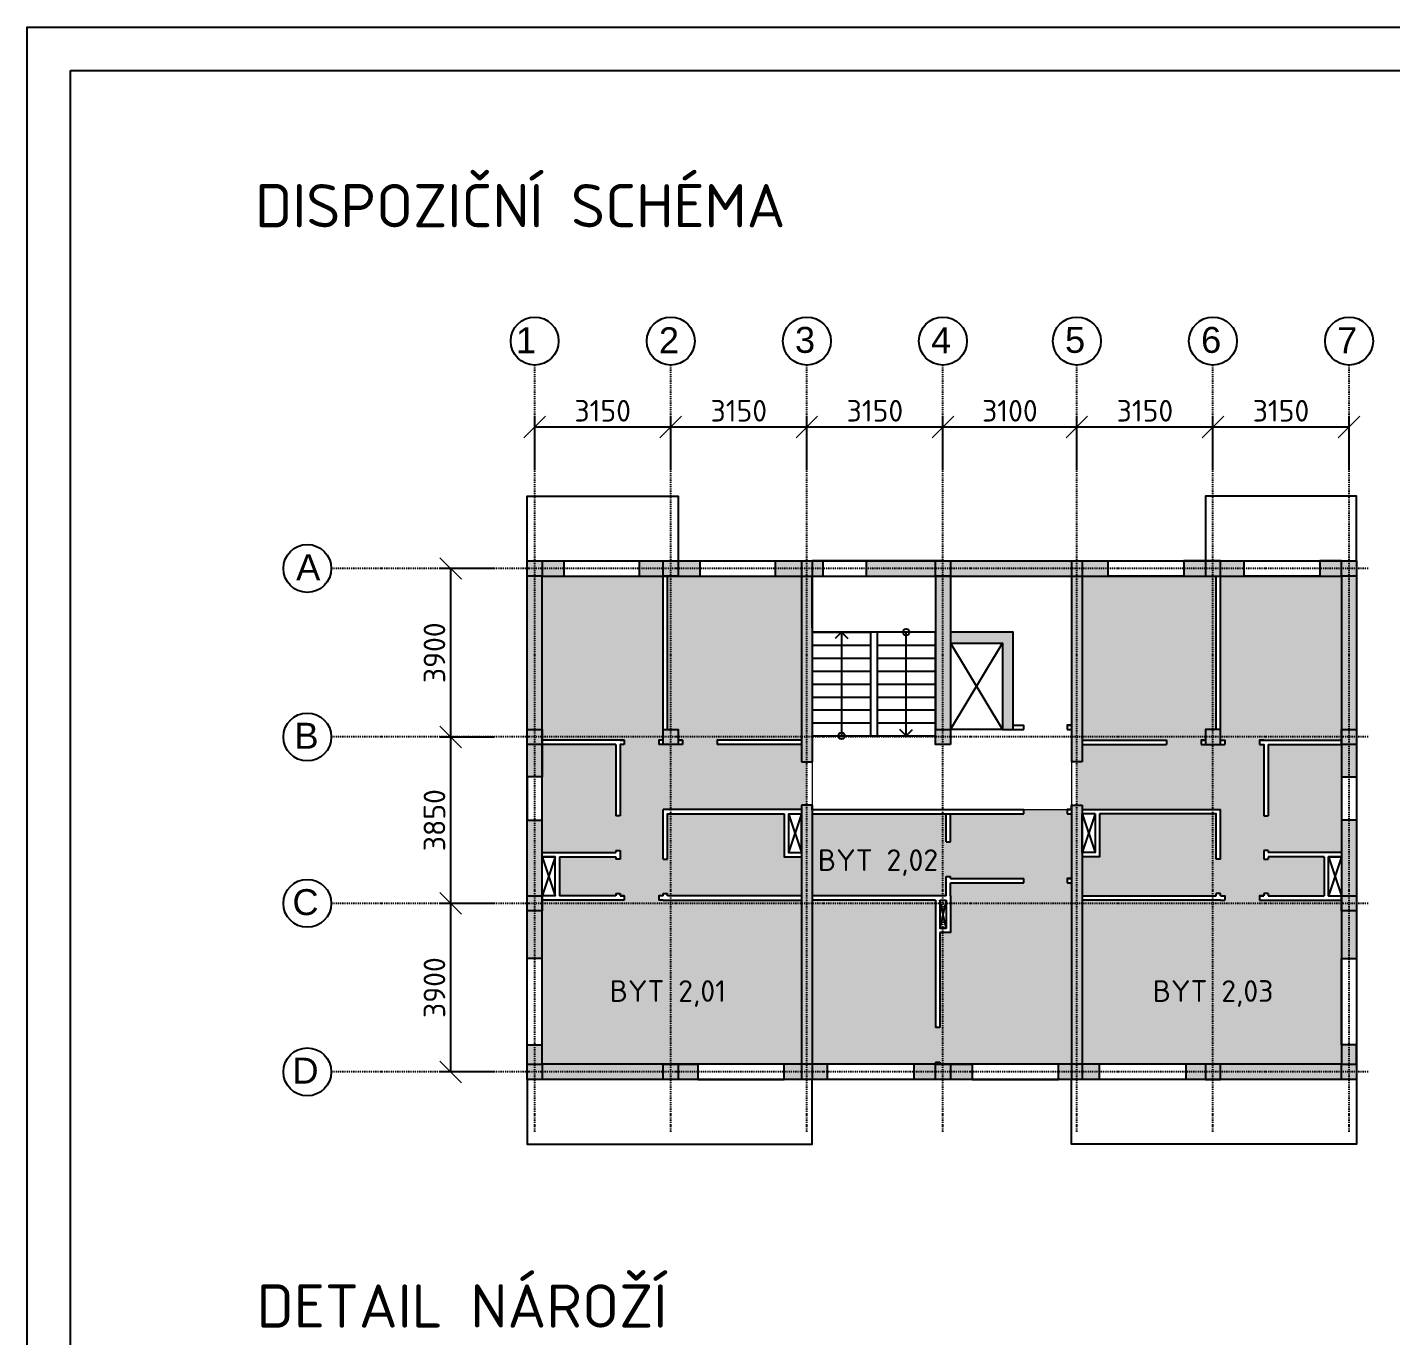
# Model space of a CAD drawing. Header units: millimetres. Extents: x 12904 to 327904, y -199771 to 141779.
# Drawn here: x 12904 to 44464, y 111498 to 141779 of the extents above; entities that cross this region are included whole.
import ezdxf

# ---------------------------------------------------------------- set-up
doc = ezdxf.new("R2010")
doc.units = ezdxf.units.MM
doc.linetypes.add('ČERCHOVANÁ', pattern=[25.4, 12.7, -6.35, 0, -6.35])
doc.layers.add('_INTERIER', color=8, linetype='Continuous', lineweight=13)
for name, color, linetype in [('izolace', 251, 'Continuous'), ('Kóty', 1, 'Continuous'), ('TEXTY', 3, 'Continuous')]:
    doc.layers.add(name, color=color, linetype=linetype)
doc.styles.add('ISOCPEUR', font='isocpeur.ttf')
doc.styles.get("Standard").update_dxf_attribs({"font": 'arial.ttf'})
doc.dimstyles.new('1-200', dxfattribs={"dimscale": 200, "dimtxt": 2.5, "dimasz": 2.5, "dimexe": 1.25, "dimexo": 0.625, "dimtad": 1, "dimdec": 0, "dimtxsty": 'ISOCPEUR', "dimblk": 'OBLIQUE', "dimcen": 2.5, "dimclrd": 1, "dimclre": 1, "dimclrt": 3, "dimadec": 0, "dimazin": 0, "dimtfac": 1, "dimtdec": 0, "dimtix": 1, "dimtmove": 1, "dimatfit": 3, "dimldrblk": 'OBLIQUE', "dimfxl": 5, "dimfxlon": 1, "dimtfillclr": 3, "dimarcsym": 0})

# ---------------------------------------------------------------- blocks, each defined once
blk = doc.blocks.new('_OBLIQUE')
at = {"color": 0, "linetype": 'ByBlock'}
blk.add_line((-0.5, -0.5), (0.5, 0.5), dxfattribs=at)
blk = doc.blocks.new('*D74')
at = {"layer": '_INTERIER', "color": 1, "lineweight": -2, "transparency": 16777216}
for p, q in [((24649, 131529), (24649, 132779)), ((27799, 131529), (27799, 132779)), ((24649, 132529), (27799, 132529))]:
    blk.add_line(p, q, dxfattribs=at)
at = {"layer": 'Defpoints', "color": 0, "transparency": 16777216}
for p in [(27799, 132529), (24649, 131389), (27799, 131389)]:
    blk.add_point(p, dxfattribs=at)
at = {"layer": '_INTERIER', "color": 1, "lineweight": -2, "transparency": 16777216, "xscale": 500, "yscale": 500, "zscale": 500, "rotation": 180}
blk.add_blockref('_OBLIQUE', (24649, 132529), dxfattribs=at)
at = {"layer": '_INTERIER', "color": 1, "lineweight": -2, "transparency": 16777216, "xscale": 500, "yscale": 500, "zscale": 500}
blk.add_blockref('_OBLIQUE', (27799, 132529), dxfattribs=at)
at = {"layer": '_INTERIER', "color": 3, "transparency": 16777216, "insert": (26224, 132904), "char_height": 500, "attachment_point": 5, "style": 'ISOCPEUR'}
blk.add_mtext('3150', dxfattribs=at)
blk = doc.blocks.new('*D75')
at = {"layer": '_INTERIER', "color": 1, "lineweight": -2, "transparency": 16777216}
for p, q in [((27799, 131529), (27799, 132779)), ((30949, 131529), (30949, 132779)), ((27799, 132529), (30949, 132529))]:
    blk.add_line(p, q, dxfattribs=at)
at = {"layer": 'Defpoints', "color": 0, "transparency": 16777216}
for p in [(30949, 132529), (27799, 131389), (30949, 131389)]:
    blk.add_point(p, dxfattribs=at)
at = {"layer": '_INTERIER', "color": 1, "lineweight": -2, "transparency": 16777216, "xscale": 500, "yscale": 500, "zscale": 500, "rotation": 180}
blk.add_blockref('_OBLIQUE', (27799, 132529), dxfattribs=at)
at = {"layer": '_INTERIER', "color": 1, "lineweight": -2, "transparency": 16777216, "xscale": 500, "yscale": 500, "zscale": 500}
blk.add_blockref('_OBLIQUE', (30949, 132529), dxfattribs=at)
at = {"layer": '_INTERIER', "color": 3, "transparency": 16777216, "insert": (29374, 132904), "char_height": 500, "attachment_point": 5, "style": 'ISOCPEUR'}
blk.add_mtext('3150', dxfattribs=at)
blk = doc.blocks.new('*D76')
at = {"layer": '_INTERIER', "color": 1, "lineweight": -2, "transparency": 16777216}
for p, q in [((30949, 131529), (30949, 132779)), ((34099, 131529), (34099, 132779)), ((30949, 132529), (34099, 132529))]:
    blk.add_line(p, q, dxfattribs=at)
at = {"layer": 'Defpoints', "color": 0, "transparency": 16777216}
for p in [(34099, 132529), (30949, 131389), (34099, 131389)]:
    blk.add_point(p, dxfattribs=at)
at = {"layer": '_INTERIER', "color": 1, "lineweight": -2, "transparency": 16777216, "xscale": 500, "yscale": 500, "zscale": 500, "rotation": 180}
blk.add_blockref('_OBLIQUE', (30949, 132529), dxfattribs=at)
at = {"layer": '_INTERIER', "color": 1, "lineweight": -2, "transparency": 16777216, "xscale": 500, "yscale": 500, "zscale": 500}
blk.add_blockref('_OBLIQUE', (34099, 132529), dxfattribs=at)
at = {"layer": '_INTERIER', "color": 3, "transparency": 16777216, "insert": (32524, 132904), "char_height": 500, "attachment_point": 5, "style": 'ISOCPEUR'}
blk.add_mtext('3150', dxfattribs=at)
blk = doc.blocks.new('*D77')
at = {"layer": '_INTERIER', "color": 1, "lineweight": -2, "transparency": 16777216}
for p, q in [((34099, 131529), (34099, 132779)), ((37199, 131529), (37199, 132779)), ((34099, 132529), (37199, 132529))]:
    blk.add_line(p, q, dxfattribs=at)
at = {"layer": 'Defpoints', "color": 0, "transparency": 16777216}
for p in [(37199, 132529), (34099, 131389), (37199, 131389)]:
    blk.add_point(p, dxfattribs=at)
at = {"layer": '_INTERIER', "color": 1, "lineweight": -2, "transparency": 16777216, "xscale": 500, "yscale": 500, "zscale": 500, "rotation": 180}
blk.add_blockref('_OBLIQUE', (34099, 132529), dxfattribs=at)
at = {"layer": '_INTERIER', "color": 1, "lineweight": -2, "transparency": 16777216, "xscale": 500, "yscale": 500, "zscale": 500}
blk.add_blockref('_OBLIQUE', (37199, 132529), dxfattribs=at)
at = {"layer": '_INTERIER', "color": 3, "transparency": 16777216, "insert": (35649, 132904), "char_height": 500, "attachment_point": 5, "style": 'ISOCPEUR'}
blk.add_mtext('3100', dxfattribs=at)
blk = doc.blocks.new('*D78')
at = {"layer": '_INTERIER', "color": 1, "lineweight": -2, "transparency": 16777216}
for p, q in [((37199, 131529), (37199, 132779)), ((40349, 131529), (40349, 132779)), ((37199, 132529), (40349, 132529))]:
    blk.add_line(p, q, dxfattribs=at)
at = {"layer": 'Defpoints', "color": 0, "transparency": 16777216}
for p in [(40349, 132529), (37199, 131389), (40349, 131389)]:
    blk.add_point(p, dxfattribs=at)
at = {"layer": '_INTERIER', "color": 1, "lineweight": -2, "transparency": 16777216, "xscale": 500, "yscale": 500, "zscale": 500, "rotation": 180}
blk.add_blockref('_OBLIQUE', (37199, 132529), dxfattribs=at)
at = {"layer": '_INTERIER', "color": 1, "lineweight": -2, "transparency": 16777216, "xscale": 500, "yscale": 500, "zscale": 500}
blk.add_blockref('_OBLIQUE', (40349, 132529), dxfattribs=at)
at = {"layer": '_INTERIER', "color": 3, "transparency": 16777216, "insert": (38774, 132904), "char_height": 500, "attachment_point": 5, "style": 'ISOCPEUR'}
blk.add_mtext('3150', dxfattribs=at)
blk = doc.blocks.new('*D79')
at = {"layer": '_INTERIER', "color": 1, "lineweight": -2, "transparency": 16777216}
for p, q in [((40349, 131529), (40349, 132779)), ((43499, 131529), (43499, 132779)), ((40349, 132529), (43499, 132529))]:
    blk.add_line(p, q, dxfattribs=at)
at = {"layer": 'Defpoints', "color": 0, "transparency": 16777216}
for p in [(43499, 132529), (40349, 131389), (43499, 131389)]:
    blk.add_point(p, dxfattribs=at)
at = {"layer": '_INTERIER', "color": 1, "lineweight": -2, "transparency": 16777216, "xscale": 500, "yscale": 500, "zscale": 500, "rotation": 180}
blk.add_blockref('_OBLIQUE', (40349, 132529), dxfattribs=at)
at = {"layer": '_INTERIER', "color": 1, "lineweight": -2, "transparency": 16777216, "xscale": 500, "yscale": 500, "zscale": 500}
blk.add_blockref('_OBLIQUE', (43499, 132529), dxfattribs=at)
at = {"layer": '_INTERIER', "color": 3, "transparency": 16777216, "insert": (41924, 132904), "char_height": 500, "attachment_point": 5, "style": 'ISOCPEUR'}
blk.add_mtext('3150', dxfattribs=at)
blk = doc.blocks.new('*D80')
at = {"layer": '_INTERIER', "color": 1, "lineweight": -2, "transparency": 16777216}
for p, q in [((23704, 129254), (22454, 129254)), ((22704, 129254), (22704, 125354)), ((23704, 125354), (22454, 125354))]:
    blk.add_line(p, q, dxfattribs=at)
at = {"layer": 'Defpoints', "color": 0, "transparency": 16777216}
for p in [(23904, 129254), (22704, 125354), (23904, 125354)]:
    blk.add_point(p, dxfattribs=at)
at = {"layer": '_INTERIER', "color": 1, "lineweight": -2, "transparency": 16777216, "xscale": 500, "yscale": 500, "zscale": 500}
for p, rotation in [((22704, 129254), 90), ((22704, 125354), 270)]:
    blk.add_blockref('_OBLIQUE', p, dxfattribs=dict(at, rotation=rotation))
at = {"layer": '_INTERIER', "color": 3, "transparency": 16777216, "insert": (22329, 127304), "char_height": 500, "attachment_point": 5, "rotation": 90, "style": 'ISOCPEUR'}
blk.add_mtext('3900', dxfattribs=at)
blk = doc.blocks.new('*D81')
at = {"layer": '_INTERIER', "color": 1, "lineweight": -2, "transparency": 16777216}
for p, q in [((23704, 125354), (22454, 125354)), ((22704, 125354), (22704, 121504)), ((23704, 121504), (22454, 121504))]:
    blk.add_line(p, q, dxfattribs=at)
at = {"layer": 'Defpoints', "color": 0, "transparency": 16777216}
for p in [(23904, 125354), (22704, 121504), (23904, 121504)]:
    blk.add_point(p, dxfattribs=at)
at = {"layer": '_INTERIER', "color": 1, "lineweight": -2, "transparency": 16777216, "xscale": 500, "yscale": 500, "zscale": 500}
for p, rotation in [((22704, 125354), 90), ((22704, 121504), 270)]:
    blk.add_blockref('_OBLIQUE', p, dxfattribs=dict(at, rotation=rotation))
at = {"layer": '_INTERIER', "color": 3, "transparency": 16777216, "insert": (22329, 123429), "char_height": 500, "attachment_point": 5, "rotation": 90, "style": 'ISOCPEUR'}
blk.add_mtext('3850', dxfattribs=at)
blk = doc.blocks.new('*D82')
at = {"layer": '_INTERIER', "color": 1, "lineweight": -2, "transparency": 16777216}
for p, q in [((23704, 121504), (22454, 121504)), ((22704, 121504), (22704, 117604)), ((23704, 117604), (22454, 117604))]:
    blk.add_line(p, q, dxfattribs=at)
at = {"layer": 'Defpoints', "color": 0, "transparency": 16777216}
for p in [(23904, 121504), (22704, 117604), (23904, 117604)]:
    blk.add_point(p, dxfattribs=at)
at = {"layer": '_INTERIER', "color": 1, "lineweight": -2, "transparency": 16777216, "xscale": 500, "yscale": 500, "zscale": 500}
for p, rotation in [((22704, 121504), 90), ((22704, 117604), 270)]:
    blk.add_blockref('_OBLIQUE', p, dxfattribs=dict(at, rotation=rotation))
at = {"layer": '_INTERIER', "color": 3, "transparency": 16777216, "insert": (22329, 119554), "char_height": 500, "attachment_point": 5, "rotation": 90, "style": 'ISOCPEUR'}
blk.add_mtext('3900', dxfattribs=at)

msp = doc.modelspace()

# ---------------------------------------------------------------- hatches: boundary and pattern name
at = {"layer": '_INTERIER'}
h = msp.add_hatch(color=256, dxfattribs=at)
h.dxf.hatch_style = 1
h.paths.add_polyline_path([(25324.2, 129429.3), (24824.2, 129429.3), (24824.2, 129079.3), (25324.2, 129079.3)])
h.paths.add_polyline_path([(27624.2, 129079.3), (27624.2, 129429.3), (27074.2, 129429.3), (27074.2, 129079.3)])
h.paths.add_polyline_path([(24474.2, 125529.3), (24824.2, 125529.3), (24824.2, 129079.3), (24474.2, 129079.3)])
h.paths.add_polyline_path([(27974.2, 129429.3), (27974.2, 129079.3), (28474.2, 129079.3), (28474.2, 129429.3)])
h.paths.add_polyline_path([(30824.2, 129079.3), (30824.2, 129429.3), (30224.2, 129429.3), (30224.2, 129079.3)])
h.paths.add_polyline_path([(31324.2, 129429.3), (31074.2, 129429.3), (31074.2, 129079.3), (31324.2, 129079.3)])
h.paths.add_polyline_path([(33924.2, 129079.3), (33924.2, 129429.3), (32324.2, 129429.3), (32324.2, 129079.3)])
h.paths.add_polyline_path([(37074.2, 129079.3), (37074.2, 129429.3), (36824.2, 129429.3), (34274.2, 129429.3), (34274.2, 129079.3)])
h.paths.add_polyline_path([(37924.2, 129079.3), (37924.2, 129429.3), (37324.2, 129429.3), (37324.2, 129079.3)])
h.paths.add_polyline_path([(40174.2, 129079.3), (40174.2, 129429.3), (39674.2, 129429.3), (39674.2, 129079.3)])
h.paths.add_polyline_path([(41074.2, 129079.3), (41074.2, 129429.3), (40524.2, 129429.3), (40524.2, 129079.3)])
h.paths.add_polyline_path([(42824.2, 129429.3), (42824.2, 129079.3), (43324.2, 129079.3), (43324.2, 129429.3)])
h.paths.add_polyline_path([(43674.2, 129079.3), (43324.2, 129079.3), (43324.2, 125529.3), (43674.2, 125529.3)])
h.paths.add_polyline_path([(43674.2, 125179.3), (43324.2, 125179.3), (43324.2, 124429.3), (43674.2, 124429.3)])
h.paths.add_polyline_path([(43674.2, 123429.3), (43324.2, 123429.3), (43324.2, 121679.3), (43349.2, 121679.3), (43674.2, 121679.3)])
h.paths.add_polyline_path([(43674.2, 121329.3), (43324.2, 121329.3), (43324.2, 120229.3), (43674.2, 120229.3)])
h.paths.add_polyline_path([(43674.2, 118229.3), (43324.2, 118229.3), (43324.2, 117779.3), (43674.2, 117779.3)])
h.paths.add_polyline_path([(43324.2, 117429.3), (43324.2, 117779.3), (40524.2, 117779.3), (40524.2, 117429.3)])
h.paths.add_polyline_path([(40174.2, 117429.3), (40174.2, 117779.3), (39724.2, 117779.3), (39724.2, 117429.3)])
h.paths.add_polyline_path([(37724.2, 117429.3), (37724.2, 117779.3), (37324.2, 117779.3), (37324.2, 117429.3)])
h.paths.add_polyline_path([(36774.2, 117429.3), (37074.2, 117429.3), (37074.2, 117779.3), (36774.2, 117779.3)])
h.paths.add_polyline_path([(34274.2, 117779.3), (34274.2, 117429.3), (34774.2, 117429.3), (34774.2, 117779.3)])
h.paths.add_polyline_path([(33424.2, 117779.3), (33424.2, 117429.3), (33924.2, 117429.3), (33924.2, 117779.3)])
h.paths.add_polyline_path([(31074.2, 117429.3), (31424.2, 117429.3), (31424.2, 117779.3), (31074.2, 117779.3)])
h.paths.add_polyline_path([(30424.2, 117779.3), (30424.2, 117429.3), (30824.2, 117429.3), (30824.2, 117779.3)])
h.paths.add_polyline_path([(27974.2, 117779.3), (27974.2, 117429.3), (28424.2, 117429.3), (28424.2, 117779.3)])
h.paths.add_polyline_path([(24824.2, 117779.3), (24824.2, 117429.3), (27624.2, 117429.3), (27624.2, 117779.3)])
h.paths.add_polyline_path([(24824.2, 118229.3), (24474.2, 118229.3), (24474.2, 117779.3), (24824.2, 117779.3)])
h.paths.add_polyline_path([(24824.2, 121329.3), (24474.2, 121329.3), (24474.2, 120229.3), (24824.2, 120229.3)])
h.paths.add_polyline_path([(24474.2, 121679.3), (24824.2, 121679.3), (24824.2, 123429.3), (24474.2, 123429.3)])
h.paths.add_polyline_path([(24824.2, 125179.3), (24799.2, 125179.3), (24474.2, 125179.3), (24474.2, 124429.3), (24824.2, 124429.3)])
at = {"layer": '_INTERIER', "true_color": 0xafd9aa, "transparency": 33554559}
h = msp.add_hatch(color=9, dxfattribs=at)
h.dxf.hatch_style = 1
h.paths.add_polyline_path([(27624.2, 129079.3), (24824.2, 129079.3), (24824.2, 125354.3), (27624.2, 125354.3), (27624.2, 125529.3)])
h.paths.add_polyline_path([(30824.2, 129079.3), (27724.2, 129079.3), (27724.2, 125529.3), (27974.2, 125529.3), (27974.2, 125354.3), (30824.2, 125354.3)])
h.paths.add_polyline_path([(30949.2, 124779.3), (30824.2, 124779.3), (30824.2, 125179.3), (28874.2, 125179.3), (28874.2, 125279.3), (28974.2, 125279.3), (30824.2, 125279.3), (30824.2, 125354.3), (27974.2, 125354.3), (27974.2, 125279.3), (28074.2, 125279.3), (28074.2, 125179.3), (27799.2, 125179.3), (27799.2, 123679.3), (30824.2, 123679.3), (30824.2, 123779.3), (30949.2, 123779.3)])
h.paths.add_polyline_path([(27799.2, 125179.3), (27524.2, 125179.3), (27524.2, 125279.3), (27624.2, 125279.3), (27624.2, 125354.3), (24824.2, 125354.3), (24824.2, 125279.3), (26724.2, 125279.3), (26724.2, 125179.3), (26624.2, 125179.3), (26624.2, 123529.3), (26524.2, 123529.3), (26524.2, 125179.3), (24824.2, 125179.3), (24824.2, 124429.3), (24824.2, 122679.3), (25024.2, 122679.3), (26524.2, 122679.3), (26524.2, 122729.3), (26624.2, 122729.3), (26624.2, 122529.3), (26524.2, 122529.3), (26524.2, 122579.3), (25224.2, 122579.3), (25224.2, 121679.3), (25724.2, 121679.3), (26524.2, 121679.3), (26524.2, 121729.3), (26624.2, 121729.3), (26624.2, 121679.3), (26724.2, 121679.3), (26724.2, 121579.3), (25724.2, 121579.3), (24824.2, 121579.3), (24824.2, 121504.3), (27624.2, 121504.3), (27624.2, 121579.3), (27524.2, 121579.3), (27524.2, 121679.3), (27624.2, 121679.3), (27624.2, 121729.3), (27724.2, 121729.3), (27724.2, 121679.3), (27799.2, 121679.3), (27799.2, 123579.3), (27724.2, 123579.3), (27724.2, 122529.3), (27624.2, 122529.3), (27624.2, 123679.3), (27799.2, 123679.3)])
h.paths.add_polyline_path([(30824.2, 122579.3), (30424.2, 122579.3), (30424.2, 123579.3), (27799.2, 123579.3), (27799.2, 121679.3), (30824.2, 121679.3)])
h.paths.add_polyline_path([(30824.2, 121579.3), (27974.2, 121579.3), (27799.2, 121579.3), (27799.2, 117779.3), (27974.2, 117779.3), (28424.2, 117779.3), (30824.2, 117779.3)])
h.paths.add_polyline_path([(27799.2, 121579.3), (27624.2, 121579.3), (27624.2, 121504.3), (24824.2, 121504.3), (24824.2, 121329.3), (24824.2, 117779.3), (27799.2, 117779.3)])
at = {"layer": '_INTERIER'}
h = msp.add_hatch(color=256, dxfattribs=at)
h.dxf.hatch_style = 1
h.paths.add_polyline_path([(33924.2, 125529.3), (34274.2, 125529.3), (34274.2, 129079.3), (33924.2, 129079.3), (33924.2, 127879.3)])
at = {"layer": '_INTERIER', "true_color": 0x7aafdf, "transparency": 33554559}
h = msp.add_hatch(color=143, dxfattribs=at)
h.dxf.hatch_style = 1
h.paths.add_polyline_path([(40349.2, 121579.3), (40174.2, 121579.3), (37324.2, 121579.3), (37324.2, 117779.3), (40349.2, 117779.3)])
h.paths.add_polyline_path([(40349.2, 123579.3), (37724.2, 123579.3), (37724.2, 122579.3), (37324.2, 122579.3), (37324.2, 121679.3), (40349.2, 121679.3)])
h.paths.add_polyline_path([(43324.2, 121504.3), (40524.2, 121504.3), (40524.2, 121579.3), (40349.2, 121579.3), (40349.2, 117779.3), (40524.2, 117779.3), (43324.2, 117779.3)])
h.paths.add_polyline_path([(42924.2, 122579.3), (41624.2, 122579.3), (41624.2, 122529.3), (41524.2, 122529.3), (41524.2, 122729.3), (41624.2, 122729.3), (41624.2, 122679.3), (43124.2, 122679.3), (43324.2, 122679.3), (43324.2, 125179.3), (41624.2, 125179.3), (41624.2, 123529.3), (41524.2, 123529.3), (41524.2, 125179.3), (41424.2, 125179.3), (41424.2, 125279.3), (41524.2, 125279.3), (43324.2, 125279.3), (43324.2, 125354.3), (40524.2, 125354.3), (40524.2, 125279.3), (40624.2, 125279.3), (40624.2, 125179.3), (40349.2, 125179.3), (40349.2, 123679.3), (40524.2, 123679.3), (40524.2, 122529.3), (40424.2, 122529.3), (40424.2, 123579.3), (40349.2, 123579.3), (40349.2, 121679.3), (40424.2, 121679.3), (40424.2, 121729.3), (40524.2, 121729.3), (40524.2, 121679.3), (40624.2, 121679.3), (40624.2, 121579.3), (40524.2, 121579.3), (40524.2, 121504.3), (43324.2, 121504.3), (43324.2, 121579.3), (42424.2, 121579.3), (41424.2, 121579.3), (41424.2, 121679.3), (41524.2, 121679.3), (41524.2, 121729.3), (41624.2, 121729.3), (41624.2, 121679.3), (42424.2, 121679.3), (42924.2, 121679.3)])
h.paths.add_polyline_path([(43324.2, 129079.3), (40524.2, 129079.3), (40524.2, 125529.3), (40524.2, 125354.3), (43324.2, 125354.3), (43324.2, 125529.3)])
h.paths.add_polyline_path([(40424.2, 129079.3), (40174.2, 129079.3), (37324.2, 129079.3), (37324.2, 125354.3), (40174.2, 125354.3), (40174.2, 125529.3), (40424.2, 125529.3)])
h.paths.add_polyline_path([(40349.2, 125179.3), (40074.2, 125179.3), (40074.2, 125279.3), (40174.2, 125279.3), (40174.2, 125354.3), (37324.2, 125354.3), (37324.2, 125279.3), (39274.2, 125279.3), (39274.2, 125179.3), (37324.2, 125179.3), (37324.2, 124779.3), (37199.2, 124779.3), (37199.2, 123779.3), (37324.2, 123779.3), (37324.2, 123679.3), (40349.2, 123679.3)])
at = {"layer": '_INTERIER', "true_color": 0xf27172, "transparency": 33554559}
h = msp.add_hatch(color=11, dxfattribs=at)
h.dxf.hatch_style = 1
h.paths.add_polyline_path([(34099.2, 123579.3), (31074.2, 123579.3), (31074.2, 121679.3), (33924.2, 121679.3), (34099.2, 121679.3)])
h.paths.add_polyline_path([(37074.2, 123579.3), (36974.2, 123579.3), (36974.2, 123679.3), (35974.2, 123679.3), (35974.2, 123579.3), (34274.2, 123579.3), (34274.2, 122929.3), (34174.2, 122929.3), (34174.2, 123579.3), (34099.2, 123579.3), (34099.2, 121679.3), (34174.2, 121679.3), (34174.2, 122129.3), (34274.2, 122129.3), (34274.2, 122079.3), (35974.2, 122079.3), (35974.2, 121979.3), (34274.2, 121979.3), (34274.2, 121679.3), (34274.2, 121504.3), (37074.2, 121504.3), (37074.2, 121979.3), (36974.2, 121979.3), (36974.2, 122079.3), (37074.2, 122079.3)])
h.paths.add_polyline_path([(37074.2, 121504.3), (34274.2, 121504.3), (34274.2, 121329.3), (34274.2, 120829.3), (34099.2, 120829.3), (34099.2, 117779.3), (34274.2, 117779.3), (34774.2, 117779.3), (37074.2, 117779.3)])
h.paths.add_polyline_path([(33924.2, 121329.3), (33924.2, 121579.3), (31074.2, 121579.3), (31074.2, 117779.3), (33924.2, 117779.3), (33924.2, 117829.3), (34024.2, 117829.3), (34024.2, 117779.3), (34099.2, 117779.3), (34099.2, 120829.3), (34024.2, 120829.3), (34024.2, 118629.3), (33924.2, 118629.3)])
at = {"layer": 'izolace', "true_color": 0x000000}
h = msp.add_hatch(color=18, dxfattribs=at)
h.dxf.hatch_style = 1
h.paths.add_polyline_path([(24824.2, 129429.3), (24474.2, 129429.3), (24474.2, 129079.3), (24824.2, 129079.3)])
h.paths.add_polyline_path([(27974.2, 129429.3), (27624.2, 129429.3), (27624.2, 129079.3), (27974.2, 129079.3)])
h.paths.add_polyline_path([(27974.2, 125529.3), (27624.2, 125529.3), (27624.2, 125179.3), (27974.2, 125179.3)])
h.paths.add_polyline_path([(31074.2, 129429.3), (30824.2, 129429.3), (30824.2, 129079.3), (31074.2, 129079.3)])
h.paths.add_polyline_path([(31074.2, 129079.3), (30824.2, 129079.3), (30824.2, 124779.3), (31074.2, 124779.3)])
h.paths.add_polyline_path([(34274.2, 129429.3), (33924.2, 129429.3), (33924.2, 129079.3), (34274.2, 129079.3)])
h.paths.add_polyline_path([(34274.2, 125529.3), (33924.2, 125529.3), (33924.2, 125179.3), (34274.2, 125179.3)])
h.paths.add_polyline_path([(37324.2, 129429.3), (37074.2, 129429.3), (37074.2, 129079.3), (37324.2, 129079.3)])
h.paths.add_polyline_path([(37324.2, 129079.3), (37074.2, 129079.3), (37074.2, 124779.3), (37324.2, 124779.3)])
h.paths.add_polyline_path([(37324.2, 123779.3), (37074.2, 123779.3), (37074.2, 123679.3), (37074.2, 117779.3), (37324.2, 117779.3)])
h.paths.add_polyline_path([(37324.2, 117779.3), (37074.2, 117779.3), (37074.2, 117429.3), (37324.2, 117429.3)])
h.paths.add_polyline_path([(31074.2, 123779.3), (30824.2, 123779.3), (30824.2, 117779.3), (31074.2, 117779.3)])
h.paths.add_polyline_path([(31074.2, 117779.3), (30824.2, 117779.3), (30824.2, 117429.3), (31074.2, 117429.3)])
h = msp.add_hatch(color=18, dxfattribs=at)
h.dxf.hatch_style = 1
h.paths.add_polyline_path([(34274.2, 117779.3), (33924.2, 117779.3), (33924.2, 117429.3), (34274.2, 117429.3)])
h.paths.add_polyline_path([(40524.2, 117779.3), (40174.2, 117779.3), (40174.2, 117429.3), (40524.2, 117429.3)])
h.paths.add_polyline_path([(43674.2, 117779.3), (43324.2, 117779.3), (43324.2, 117429.3), (43674.2, 117429.3)])
h.paths.add_polyline_path([(43674.2, 121679.3), (43324.2, 121679.3), (43324.2, 121329.3), (43674.2, 121329.3)])
h.paths.add_polyline_path([(43674.2, 125529.3), (43324.2, 125529.3), (43324.2, 125179.3), (43349.2, 125179.3), (43674.2, 125179.3)])
h.paths.add_polyline_path([(40524.2, 125529.3), (40174.2, 125529.3), (40174.2, 125179.3), (40524.2, 125179.3)])
h.paths.add_polyline_path([(40524.2, 129429.3), (40174.2, 129429.3), (40174.2, 129079.3), (40524.2, 129079.3)])
h.paths.add_polyline_path([(43674.2, 129429.3), (43324.2, 129429.3), (43324.2, 129079.3), (43674.2, 129079.3)])
h.paths.add_polyline_path([(24824.2, 121679.3), (24799.2, 121679.3), (24474.2, 121679.3), (24474.2, 121329.3), (24824.2, 121329.3)])
h.paths.add_polyline_path([(24824.2, 125529.3), (24474.2, 125529.3), (24474.2, 125179.3), (24824.2, 125179.3)])
h.paths.add_polyline_path([(24824.2, 117779.3), (24474.2, 117779.3), (24474.2, 117429.3), (24824.2, 117429.3)])
h.paths.add_polyline_path([(27974.2, 117779.3), (27624.2, 117779.3), (27624.2, 117429.3), (27974.2, 117429.3)])
h = msp.add_hatch(color=18, dxfattribs=at)
h.dxf.hatch_style = 1
h.paths.add_polyline_path([(35724.2, 127529.3), (35724.2, 127779.3), (34274.2, 127779.3), (34274.2, 127529.3), (35474.2, 127529.3), (35474.2, 125829.3), (35474.2, 125529.3), (35724.2, 125529.3)])

# ---------------------------------------------------------------- linework, layer by layer
for p, q in [((30824.2, 129429.3), (30824.2, 124779.3)), ((30824.2, 129429.3), (31074.2, 129429.3)), ((34074.2, 129429.3), (31074.2, 129429.3)), ((31074.2, 129429.3), (31074.2, 124779.3)), ((37074.2, 129429.3), (37074.2, 124779.3)), ((37074.2, 129429.3), (37324.2, 129429.3)), ((37324.2, 129429.3), (37324.2, 124779.3)), ((27624.2, 125529.3), (27624.2, 129079.3)), ((27724.2, 125529.3), (27724.2, 129079.3)), ((33924.2, 129079.3), (33924.2, 127879.3)), ((34274.2, 129079.3), (34274.2, 125529.3)), ((40424.2, 125529.3), (40424.2, 129079.3)), ((40524.2, 125529.3), (40524.2, 129079.3)), ((31074.2, 127779.3), (32424.2, 127779.3)), ((35724.2, 125629.3), (35974.2, 125629.3)), ((36974.2, 125629.3), (37074.2, 125629.3)), ((32574.2, 125379.3), (33924.2, 125379.3)), ((35724.2, 125529.3), (35974.2, 125529.3)), ((36974.2, 125529.3), (37074.2, 125529.3)), ((26524.2, 125179.3), (24799.2, 125179.3)), ((26724.2, 125279.3), (24824.2, 125279.3)), ((26524.2, 125179.3), (24824.2, 125179.3)), ((26724.2, 125179.3), (26624.2, 125179.3)), ((27624.2, 125279.3), (27524.2, 125279.3)), ((28074.2, 125179.3), (27524.2, 125179.3)), ((28074.2, 125279.3), (27974.2, 125279.3)), ((30824.2, 125279.3), (28874.2, 125279.3)), ((30824.2, 125179.3), (28874.2, 125179.3)), ((37324.2, 125279.3), (39274.2, 125279.3)), ((37324.2, 125179.3), (39274.2, 125179.3)), ((40074.2, 125279.3), (40174.2, 125279.3)), ((40074.2, 125179.3), (40624.2, 125179.3)), ((40524.2, 125279.3), (40624.2, 125279.3)), ((41424.2, 125279.3), (43324.2, 125279.3)), ((41424.2, 125179.3), (41524.2, 125179.3)), ((41624.2, 125179.3), (43324.2, 125179.3)), ((41624.2, 125179.3), (43349.2, 125179.3)), ((30824.2, 123779.3), (30824.2, 117429.3)), ((31074.2, 123779.3), (31074.2, 117429.3)), ((37074.2, 123779.3), (37074.2, 117429.3)), ((37324.2, 123779.3), (37324.2, 117429.3)), ((30824.2, 123679.3), (27624.2, 123679.3)), ((31074.2, 123679.3), (35974.2, 123679.3)), ((31074.2, 123579.3), (35974.2, 123579.3)), ((34174.2, 122929.3), (34174.2, 123579.3)), ((34274.2, 122929.3), (34274.2, 123579.3)), ((36974.2, 123679.3), (37074.2, 123679.3)), ((36974.2, 123579.3), (37074.2, 123579.3)), ((37324.2, 123679.3), (40524.2, 123679.3)), ((34174.2, 122929.3), (34274.2, 122929.3)), ((27624.2, 122529.3), (27724.2, 122529.3)), ((40524.2, 122529.3), (40424.2, 122529.3)), ((34174.2, 121679.3), (34174.2, 122129.3)), ((34174.2, 122129.3), (34274.2, 122129.3)), ((34274.2, 122079.3), (34274.2, 122129.3)), ((34274.2, 122079.3), (35974.2, 122079.3)), ((34274.2, 121979.3), (35974.2, 121979.3)), ((34274.2, 121679.3), (34274.2, 121979.3)), ((36974.2, 122079.3), (37074.2, 122079.3)), ((36974.2, 121979.3), (37074.2, 121979.3)), ((25124.2, 121679.3), (24799.2, 121679.3)), ((26524.2, 121679.3), (25224.2, 121679.3)), ((26724.2, 121679.3), (26624.2, 121679.3)), ((27624.2, 121679.3), (27524.2, 121679.3)), ((27624.2, 121729.3), (27724.2, 121729.3)), ((30824.2, 121679.3), (27724.2, 121679.3)), ((37324.2, 121679.3), (40424.2, 121679.3)), ((40524.2, 121729.3), (40424.2, 121729.3)), ((40524.2, 121679.3), (40624.2, 121679.3)), ((41424.2, 121679.3), (41524.2, 121679.3)), ((41624.2, 121679.3), (42924.2, 121679.3)), ((43024.2, 121679.3), (43349.2, 121679.3))]:
    msp.add_line(p, q)
for points in [[(54904.2, 82379.3), (12904.2, 82379.3), (12904.2, 141779.3), (54904.2, 141779.3)], [(24474.2, 129429.3), (24474.2, 130929.3), (27974.2, 130929.3), (27974.2, 129429.3)], [(43674.2, 129429.3), (43674.2, 130929.3), (40174.2, 130929.3), (40174.2, 129429.3)], [(43674.2, 129429.3), (43674.2, 117429.3), (24474.2, 117429.3), (24474.2, 129429.3), (43674.2, 129429.3)], [(24824.2, 129429.3), (25324.2, 129429.3), (25324.2, 129079.3), (26824.2, 129079.3), (27074.2, 129079.3), (27074.2, 129429.3)], [(27974.2, 129429.3), (28474.2, 129429.3), (28474.2, 129079.3), (29974.2, 129079.3), (30224.2, 129079.3), (30224.2, 129429.3)], [(31074.2, 129429.3), (31324.2, 129429.3)], [(31074.2, 129079.3), (31324.2, 129079.3), (31324.2, 129429.3), (32324.2, 129429.3), (32324.2, 129079.3)], [(36824.2, 129429.3), (37074.2, 129429.3)], [(40174.2, 129429.3), (39674.2, 129429.3), (39674.2, 129079.3), (38174.2, 129079.3), (37924.2, 129079.3), (37924.2, 129429.3)], [(43324.2, 129429.3), (42824.2, 129429.3), (42824.2, 129079.3), (41324.2, 129079.3), (41074.2, 129079.3), (41074.2, 129429.3)], [(31074.2, 127879.3), (31074.2, 129079.3), (33924.2, 129079.3), (33924.2, 127879.3)], [(33924.2, 129079.3), (33924.2, 125529.3)], [(31074.2, 127779.3), (31074.2, 125379.3), (33924.2, 125379.3), (33924.2, 127779.3), (31074.2, 127779.3)], [(31074.2, 127779.3), (31074.2, 127479.3), (32424.2, 127479.3)], [(31074.2, 127729.3), (31074.2, 125329.3)], [(31749.2, 127779.3), (31601.7, 127631.8)], [(31749.2, 127779.3), (31749.2, 125379.3)], [(31749.2, 127779.3), (31896.7, 127631.8)], [(32424.2, 127779.3), (32424.2, 125379.3)], [(32574.2, 127779.3), (32574.2, 125379.3)], [(32574.2, 127779.3), (32574.2, 127479.3), (33924.2, 127479.3)], [(33249.2, 125379.3), (33249.2, 127779.3)], [(35724.2, 127529.3), (35724.2, 127779.3), (34274.2, 127779.3)], [(34274.2, 127529.3), (35474.2, 127529.3), (35474.2, 125829.3), (35474.2, 125529.3), (34274.2, 125529.3)], [(34274.2, 127529.3), (35474.2, 125529.3), (34274.2, 125529.3), (35474.2, 127529.3)], [(35474.2, 127529.3), (35474.2, 125529.3), (35724.2, 125529.3), (35724.2, 127529.3)], [(31074.2, 127479.3), (31074.2, 127179.3), (32424.2, 127179.3)], [(31074.2, 127474.3), (31074.2, 125074.3)], [(32574.2, 127479.3), (32574.2, 127179.3), (33924.2, 127179.3)], [(31074.2, 127179.3), (31074.2, 126879.3), (32424.2, 126879.3)], [(31074.2, 126879.3), (31074.2, 126579.3), (32424.2, 126579.3)], [(32574.2, 127179.3), (32574.2, 126879.3), (33924.2, 126879.3)], [(32574.2, 126879.3), (32574.2, 126579.3), (33924.2, 126579.3)], [(31074.2, 126579.3), (31074.2, 126279.3), (32424.2, 126279.3)], [(32574.2, 126579.3), (32574.2, 126279.3), (33924.2, 126279.3)], [(31074.2, 126279.3), (31074.2, 125979.3), (32424.2, 125979.3)], [(32574.2, 126279.3), (32574.2, 125979.3), (33924.2, 125979.3)], [(31074.2, 125979.3), (31074.2, 125679.3), (32424.2, 125679.3)], [(32574.2, 125979.3), (32574.2, 125679.3), (33924.2, 125679.3)], [(35974.2, 125529.3), (35974.2, 125629.3)], [(37074.2, 125629.3), (36974.2, 125629.3), (36974.2, 125529.3)], [(33249.2, 125379.3), (33101.7, 125526.8)], [(33249.2, 125379.3), (33396.7, 125526.8)], [(24824.2, 125179.3), (24824.2, 124429.3), (24474.2, 124429.3), (24474.2, 123429.3), (24824.2, 123429.3)], [(26724.2, 125279.3), (26524.2, 125279.3)], [(26524.2, 125179.3), (26524.2, 123529.3)], [(26624.2, 125279.3), (26724.2, 125279.3), (26724.2, 125179.3)], [(26724.2, 125179.3), (26624.2, 125179.3), (26624.2, 123529.3)], [(27624.2, 125279.3), (27524.2, 125279.3)], [(27624.2, 125279.3), (27524.2, 125279.3), (27524.2, 125179.3)], [(27624.2, 125179.3), (27524.2, 125179.3)], [(27974.2, 125279.3), (28074.2, 125279.3), (28074.2, 125179.3)], [(28974.2, 125279.3), (28874.2, 125279.3), (28874.2, 125179.3)], [(39174.2, 125279.3), (39274.2, 125279.3), (39274.2, 125179.3)], [(40174.2, 125279.3), (40074.2, 125279.3), (40074.2, 125179.3)], [(40524.2, 125279.3), (40624.2, 125279.3)], [(40524.2, 125279.3), (40624.2, 125279.3), (40624.2, 125179.3)], [(40524.2, 125179.3), (40624.2, 125179.3)], [(41424.2, 125279.3), (41624.2, 125279.3)], [(41524.2, 125279.3), (41424.2, 125279.3), (41424.2, 125179.3)], [(41424.2, 125179.3), (41524.2, 125179.3), (41524.2, 123529.3)], [(41624.2, 125179.3), (41624.2, 123529.3)], [(43324.2, 125179.3), (43324.2, 124429.3), (43674.2, 124429.3), (43674.2, 123429.3), (43324.2, 123429.3)], [(30824.2, 124779.3), (31074.2, 124779.3)], [(37324.2, 124779.3), (37074.2, 124779.3)], [(31074.2, 123679.3), (31074.2, 123779.3), (30824.2, 123779.3)], [(37074.2, 123679.3), (37074.2, 123779.3), (37324.2, 123779.3)], [(26624.2, 123529.3), (26524.2, 123529.3)], [(27624.2, 122529.3), (27624.2, 123679.3)], [(27724.2, 122529.3), (27724.2, 123579.3), (30424.2, 123579.3)], [(30424.2, 123579.3), (30424.2, 122579.3), (30824.2, 122579.3)], [(30524.2, 123579.3), (30824.2, 123579.3)], [(30524.2, 123579.3), (30824.2, 122679.3), (30824.2, 123579.3), (30524.2, 122679.3)], [(30524.2, 123579.3), (30524.2, 122679.3), (30824.2, 122679.3)], [(35974.2, 123579.3), (35974.2, 123679.3)], [(37074.2, 123679.3), (36974.2, 123679.3), (36974.2, 123579.3)], [(37624.2, 123579.3), (37324.2, 123579.3)], [(37624.2, 123579.3), (37324.2, 122679.3), (37324.2, 123579.3), (37624.2, 122679.3)], [(37624.2, 123579.3), (37624.2, 122679.3), (37324.2, 122679.3)], [(37724.2, 123579.3), (37724.2, 122579.3), (37324.2, 122579.3)], [(40424.2, 122529.3), (40424.2, 123579.3), (37724.2, 123579.3)], [(40524.2, 122529.3), (40524.2, 123679.3)], [(41524.2, 123529.3), (41624.2, 123529.3)], [(24824.2, 122679.3), (25024.2, 122679.3), (26524.2, 122679.3)], [(24824.2, 122579.3), (25124.2, 121679.3), (25124.2, 122579.3), (24824.2, 121679.3)], [(25124.2, 121679.3), (25124.2, 122579.3)], [(25224.2, 122579.3), (26524.2, 122579.3)], [(25224.2, 122579.3), (25224.2, 121679.3)], [(26524.2, 122729.3), (26524.2, 122679.3)], [(26524.2, 122729.3), (26624.2, 122729.3)], [(26524.2, 122579.3), (26524.2, 122529.3)], [(26624.2, 122529.3), (26524.2, 122529.3)], [(26624.2, 122729.3), (26624.2, 122529.3)], [(41524.2, 122729.3), (41524.2, 122529.3)], [(41624.2, 122729.3), (41524.2, 122729.3)], [(41524.2, 122529.3), (41624.2, 122529.3)], [(41624.2, 122729.3), (41624.2, 122679.3)], [(43324.2, 122679.3), (43124.2, 122679.3), (41624.2, 122679.3)], [(41624.2, 122579.3), (41624.2, 122529.3)], [(42924.2, 122579.3), (41624.2, 122579.3)], [(42924.2, 122579.3), (42924.2, 121679.3)], [(43024.2, 121679.3), (43024.2, 122579.3)], [(43324.2, 122579.3), (43024.2, 121679.3), (43024.2, 122579.3), (43324.2, 121679.3)], [(35974.2, 121979.3), (35974.2, 122079.3)], [(37074.2, 122079.3), (36974.2, 122079.3), (36974.2, 121979.3)], [(26724.2, 121579.3), (25724.2, 121579.3), (24824.2, 121579.3)], [(26524.2, 121679.3), (25724.2, 121679.3), (25224.2, 121679.3)], [(26524.2, 121729.3), (26524.2, 121679.3)], [(26524.2, 121729.3), (26624.2, 121729.3)], [(26624.2, 121729.3), (26624.2, 121679.3)], [(26624.2, 121679.3), (26724.2, 121679.3), (26724.2, 121579.3)], [(27624.2, 121679.3), (27524.2, 121679.3), (27524.2, 121579.3)], [(27624.2, 121579.3), (27524.2, 121579.3)], [(27624.2, 121679.3), (27624.2, 121729.3)], [(27624.2, 121579.3), (30824.2, 121579.3)], [(27724.2, 121679.3), (27724.2, 121729.3)], [(34174.2, 121679.3), (31074.2, 121679.3)], [(33924.2, 121579.3), (31074.2, 121579.3)], [(33924.2, 121579.3), (33924.2, 118629.3)], [(34274.2, 121679.3), (34274.2, 120829.3), (34024.2, 120829.3)], [(34024.2, 121579.3), (34024.2, 120929.3)], [(34174.2, 121579.3), (34174.2, 120929.3), (34024.2, 120929.3)], [(34174.2, 121579.3), (34024.2, 120929.3), (34174.2, 120929.3), (34024.2, 121579.3)], [(34024.2, 121579.3), (34174.2, 121579.3)], [(40524.2, 121579.3), (37324.2, 121579.3)], [(40424.2, 121679.3), (40424.2, 121729.3)], [(40524.2, 121679.3), (40524.2, 121729.3)], [(40524.2, 121679.3), (40624.2, 121679.3), (40624.2, 121579.3)], [(40524.2, 121579.3), (40624.2, 121579.3)], [(41524.2, 121679.3), (41424.2, 121679.3), (41424.2, 121579.3)], [(41424.2, 121579.3), (42424.2, 121579.3), (43324.2, 121579.3)], [(41524.2, 121729.3), (41524.2, 121679.3)], [(41624.2, 121729.3), (41524.2, 121729.3)], [(41624.2, 121729.3), (41624.2, 121679.3)], [(41624.2, 121679.3), (42424.2, 121679.3), (42924.2, 121679.3)], [(34024.2, 120829.3), (34024.2, 118629.3)], [(24474.2, 117779.3), (24474.2, 118229.3), (24824.2, 118229.3), (24824.2, 120229.3), (24474.2, 120229.3)], [(43674.2, 117779.3), (43674.2, 118229.3), (43324.2, 118229.3), (43324.2, 120229.3), (43674.2, 120229.3)], [(34024.2, 118629.3), (33924.2, 118629.3)], [(27974.2, 117779.3), (28424.2, 117779.3), (28424.2, 117429.3), (30424.2, 117429.3), (30424.2, 117779.3)], [(33924.2, 117779.3), (33424.2, 117779.3), (33424.2, 117429.3), (31424.2, 117429.3), (31424.2, 117779.3)], [(33924.2, 117829.3), (33924.2, 117779.3)], [(33924.2, 117829.3), (34024.2, 117829.3)], [(34024.2, 117829.3), (34024.2, 117779.3)], [(34274.2, 117779.3), (34774.2, 117779.3), (34774.2, 117429.3), (36774.2, 117429.3), (36774.2, 117779.3)], [(40174.2, 117779.3), (39724.2, 117779.3), (39724.2, 117429.3), (37724.2, 117429.3), (37724.2, 117779.3)], [(24474.2, 117429.3), (24474.2, 115929.3), (31074.2, 115929.3), (31074.2, 117429.3)], [(43674.2, 117429.3), (43674.2, 115929.3), (37074.2, 115929.3), (37074.2, 117429.3)]]:
    msp.add_lwpolyline(points)
for points in [[(12904.2, 141779.3), (96904.2, 141779.3), (96904.2, 82379.3), (12904.2, 82379.3)], [(13904.2, 140779.3), (95904.2, 140779.3), (95904.2, 83379.3), (13904.2, 83379.3)], [(24824.2, 129079.3), (24474.2, 129079.3), (24474.2, 129429.3), (24824.2, 129429.3)], [(27974.2, 129079.3), (27624.2, 129079.3), (27624.2, 129429.3), (27974.2, 129429.3)], [(34274.2, 129079.3), (33924.2, 129079.3), (33924.2, 129429.3), (34274.2, 129429.3)], [(40174.2, 129079.3), (40524.2, 129079.3), (40524.2, 129429.3), (40174.2, 129429.3)], [(43674.2, 129079.3), (43324.2, 129079.3), (43324.2, 129429.3), (43674.2, 129429.3)], [(43324.2, 129079.3), (43324.2, 117779.3), (24824.2, 117779.3), (24824.2, 129079.3)], [(24824.2, 125179.3), (24474.2, 125179.3), (24474.2, 125529.3), (24824.2, 125529.3)], [(27974.2, 125179.3), (27624.2, 125179.3), (27624.2, 125529.3), (27974.2, 125529.3)], [(34274.2, 125179.3), (33924.2, 125179.3), (33924.2, 125529.3), (34274.2, 125529.3)], [(40174.2, 125179.3), (40524.2, 125179.3), (40524.2, 125529.3), (40174.2, 125529.3)], [(43674.2, 125179.3), (43324.2, 125179.3), (43324.2, 125529.3), (43674.2, 125529.3)], [(25124.2, 122579.3), (24824.2, 122579.3), (24824.2, 122579.3), (25124.2, 122579.3)], [(43024.2, 122579.3), (43324.2, 122579.3), (43324.2, 122579.3), (43024.2, 122579.3)], [(24824.2, 121329.3), (24474.2, 121329.3), (24474.2, 121679.3), (24824.2, 121679.3)], [(43674.2, 121329.3), (43324.2, 121329.3), (43324.2, 121679.3), (43674.2, 121679.3)], [(24824.2, 117429.3), (24474.2, 117429.3), (24474.2, 117779.3), (24824.2, 117779.3)], [(27974.2, 117429.3), (27624.2, 117429.3), (27624.2, 117779.3), (27974.2, 117779.3)], [(34274.2, 117429.3), (33924.2, 117429.3), (33924.2, 117779.3), (34274.2, 117779.3)], [(40174.2, 117429.3), (40524.2, 117429.3), (40524.2, 117779.3), (40174.2, 117779.3)], [(43674.2, 117429.3), (43324.2, 117429.3), (43324.2, 117779.3), (43674.2, 117779.3)]]:
    msp.add_lwpolyline(points, close=True)
for centre in [(33249.2, 127779.3), (31749.2, 125379.3)]:
    msp.add_circle(centre, 75)
at = {"layer": '_INTERIER'}
for p, q in [((31074.2, 124779.3), (31074.2, 123779.3)), ((37074.2, 124779.3), (37074.2, 123779.3)), ((35974.2, 123679.3), (36974.2, 123679.3))]:
    msp.add_line(p, q, dxfattribs=at)
at = {"layer": 'Kóty', "linetype": 'ČERCHOVANÁ', "ltscale": 2}
for points in [[(24649.2, 116219.3), (24649.2, 133962.5)], [(27799.2, 116219.3), (27799.2, 133962.5)], [(30949.2, 116219.3), (30949.2, 133962.5)], [(34099.2, 116219.3), (34099.2, 133962.5)], [(37199.2, 116219.3), (37199.2, 133962.5)], [(40349.2, 116219.3), (40349.2, 133962.5)], [(43499.2, 116219.3), (43499.2, 133962.5)], [(43941, 129254.3), (19941, 129254.3)], [(43941, 125354.3), (19941, 125354.3)], [(43941, 121504.3), (19941, 121504.3)], [(43941, 117604.3), (19941, 117604.3)]]:
    msp.add_lwpolyline(points, dxfattribs=at)
at = {"layer": 'Kóty'}
for centre in [(24649.2, 134517.3), (27799.2, 134517.3), (30949.2, 134517.3), (34099.2, 134517.3), (37199.2, 134517.3), (40349.2, 134517.3), (43499.2, 134517.3), (19386.2, 129254.3), (19386.2, 125354.3), (19386.2, 121504.3), (19386.2, 117604.3)]:
    msp.add_circle(centre, 554.8, dxfattribs=at)

# ---------------------------------------------------------------- texts
at = {"linetype": 'Continuous', "lineweight": 30, "style": 'ISOCPEUR'}
for s, height, p in [('DISPOZIČNÍ SCHÉMA', 1000, (18176.8, 137150.9)), ('BYT 2,02', 500, (31203.1, 122255)), ('BYT 2,01', 500, (26383.1, 119225)), ('BYT 2,03', 500, (38953.1, 119225)), ('DETAIL NÁROŽÍ', 1000, (18212.9, 111685.8))]:
    msp.add_text(s, height=height, dxfattribs=at).set_placement(p)
at = {"layer": 'TEXTY', "char_height": 600, "attachment_point": 9, "rotation": 360}
for s, insert in [('1', (24680.5, 134236)), ('2', (27990.5, 134236)), ('3', (31140.5, 134236)), ('4', (34290.5, 134236)), ('5', (37390.5, 134236)), ('6', (40540.5, 134236)), ('7', (43690.5, 134236))]:
    msp.add_mtext_dynamic_manual_height_columns(s, width=13182.527, gutter_width=50, heights=[0], dxfattribs=dict(at, insert=insert))
at = {"layer": 'TEXTY', "char_height": 600, "attachment_point": 3}
for s, insert in [('A', (19687.5, 129583)), ('B', (19647.5, 125683)), ('C', (19647.5, 121833)), ('D', (19647.5, 117933))]:
    msp.add_mtext_dynamic_manual_height_columns(s, width=13182.527, gutter_width=50, heights=[0], dxfattribs=dict(at, insert=insert))

# ---------------------------------------------------------------- dimensions: what is measured, and where the dimension line sits
at = {"layer": '_INTERIER'}
for base, p1, p2, picture, middle in [((27799.2, 132529.3), (24649.2, 131389.3), (27799.2, 131389.3), '*D74', (26224.2, 132904.3)), ((30949.2, 132529.3), (27799.2, 131389.3), (30949.2, 131389.3), '*D75', (29374.2, 132904.3)), ((34099.2, 132529.3), (30949.2, 131389.3), (34099.2, 131389.3), '*D76', (32524.2, 132904.3)), ((37199.2, 132529.3), (34099.2, 131389.3), (37199.2, 131389.3), '*D77', (35649.2, 132904.3)), ((40349.2, 132529.3), (37199.2, 131389.3), (40349.2, 131389.3), '*D78', (38774.2, 132904.3)), ((43499.2, 132529.3), (40349.2, 131389.3), (43499.2, 131389.3), '*D79', (41924.2, 132904.3))]:
    dim = msp.add_linear_dim(base=base, p1=p1, p2=p2, dimstyle='1-200', dxfattribs=at)
    dim.commit()
    dim.dimension.update_dxf_attribs({"geometry": picture, "text_midpoint": middle})
for base, p1, p2, picture, middle in [((22704.2, 125354.3), (23904.2, 129254.3), (23904.2, 125354.3), '*D80', (22329.2, 127304.3)), ((22704.2, 121504.3), (23904.2, 125354.3), (23904.2, 121504.3), '*D81', (22329.2, 123429.3)), ((22704.2, 117604.3), (23904.2, 121504.3), (23904.2, 117604.3), '*D82', (22329.2, 119554.3))]:
    dim = msp.add_linear_dim(base=base, p1=p1, p2=p2, angle=90, dimstyle='1-200', dxfattribs=at)
    dim.commit()
    dim.dimension.update_dxf_attribs({"geometry": picture, "text_midpoint": middle})

doc.saveas('drawing.dxf')
